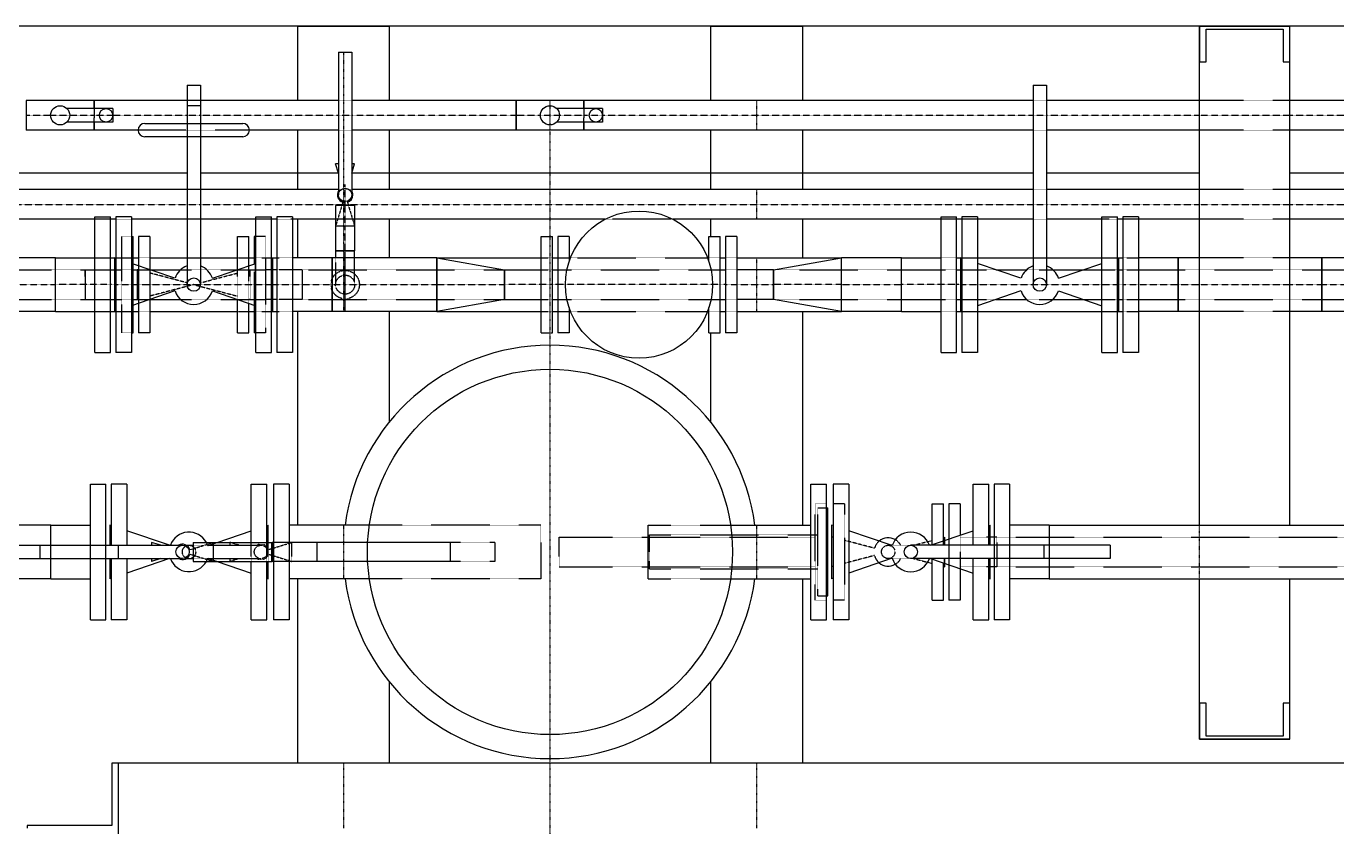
# Model space of a CAD drawing. Header units: millimetres. Extents: x -10011772 to -8149599, y 2847708 to 3434448.
# Drawn here: x -9492801 to -9489858, y 3201066 to 3202863 of the extents above; entities that cross this region are included whole.
import ezdxf

# ---------------------------------------------------------------- set-up
doc = ezdxf.new("R2010")
doc.units = ezdxf.units.MM
for name, pattern in [('DASHDOT2', [0.5, 0.25, -0.125, 0, -0.125]), ('DIVIDE2', [0.625, 0.25, -0.125, 0, -0.125, 0, -0.125]), ('HIDDEN2', [0.1875, 0.125, -0.0625])]:
    doc.linetypes.add(name, pattern=pattern)
doc.layers.add('总平面底图', color=9, linetype='Continuous')

# ---------------------------------------------------------------- blocks, each defined once
blk = doc.blocks.new('总平面底图 爆炸危险区 LOCATION I')
at = {"layer": '总平面底图'}
blk.add_line((231314.9, 137707.7), (224314.9, 137707.7), dxfattribs=at)
at = {"layer": '总平面底图', "linetype": 'Continuous'}
for p, q in [((229644.1, 137707.7), (228295.7, 137707.7)), ((228631.3, 137707.7), (228631.3, 137624.4)), ((228631.3, 137707.7), (228734.4, 137707.7)), ((228734.4, 137707.7), (228734.4, 137624.4)), ((229095.3, 137707.7), (229095.3, 137624.4)), ((229095.3, 137707.7), (229198.4, 137707.7)), ((229198.4, 137707.7), (229198.4, 137624.4)), ((229644.1, 137707.7), (229644.1, 137667.6)), ((229745.7, 137707.7), (229644.1, 137707.7)), ((229644.1, 137147.9), (229644.1, 137707.7)), ((229644.1, 137707.7), (229745.7, 137707.7)), ((229651.6, 137704.5), (229738.2, 137704.5)), ((229651.6, 137667.6), (229651.6, 137704.5)), ((229738.2, 137704.5), (229738.2, 137667.6)), ((231314.9, 137707.7), (229745.7, 137707.7)), ((229745.7, 137667.6), (229745.7, 137707.7)), ((229745.7, 137147.9), (229745.7, 137707.7)), ((228677.4, 137678.4), (228684.9, 137678.4)), ((228677.4, 137678.4), (228677.4, 137518.4)), ((228684.9, 137678.4), (228692.4, 137678.4)), ((228692.4, 137678.4), (228692.4, 137518.4)), ((229644.1, 137667.6), (229651.6, 137667.6)), ((229738.2, 137667.6), (229745.7, 137667.6)), ((228507.4, 137641.6), (228514.9, 137641.6)), ((228507.4, 137641.6), (228507.4, 137417.7)), ((228514.9, 137641.6), (228522.4, 137641.6)), ((228522.4, 137641.6), (228522.4, 137417.7)), ((229457.4, 137641.6), (229464.9, 137641.6)), ((229457.4, 137641.6), (229457.4, 137417.7)), ((229464.9, 137641.6), (229472.4, 137641.6)), ((229472.4, 137641.6), (229472.4, 137417.7)), ((228326.8, 137624.4), (228326.8, 137607.7)), ((228403, 137624.4), (228326.8, 137624.4)), ((228403, 137624.4), (228403, 137615.2)), ((228403, 137615.2), (228403, 137624.4)), ((228507.4, 137624.4), (228403, 137624.4)), ((228677.4, 137624.4), (228522.4, 137624.4)), ((228876.8, 137624.4), (228692.4, 137624.4)), ((228876.8, 137591), (228876.8, 137624.4)), ((228876.8, 137624.4), (228876.8, 137607.7)), ((228953, 137624.4), (228876.8, 137624.4)), ((228953, 137615.2), (228953, 137624.4)), ((229457.4, 137624.4), (228953, 137624.4)), ((228953, 137624.4), (228953, 137615.2)), ((229644.1, 137624.4), (229472.4, 137624.4)), ((229914.9, 137624.4), (229745.7, 137624.4)), ((228423.9, 137615.2), (228372.5, 137615.2)), ((228423.9, 137615.2), (228423.9, 137607.7)), ((228973.9, 137615.2), (228922.5, 137615.2)), ((228973.9, 137615.2), (228973.9, 137607.7)), ((228326.8, 137607.7), (228326.8, 137591)), ((228423.9, 137600.2), (228372.5, 137600.2)), ((228403, 137600.2), (228403, 137591)), ((228403, 137591), (228403, 137600.2)), ((228423.9, 137607.7), (228423.9, 137600.2)), ((228459.9, 137598.6), (228507.4, 137598.6)), ((228522.4, 137598.6), (228569.9, 137598.6)), ((228876.8, 137607.7), (228876.8, 137591)), ((228973.9, 137600.2), (228922.5, 137600.2)), ((228953, 137591), (228953, 137600.2)), ((228953, 137600.2), (228953, 137591)), ((228973.9, 137607.7), (228973.9, 137600.2)), ((228403, 137591), (228326.8, 137591)), ((228452.4, 137591), (228403, 137591)), ((228507.4, 137583.6), (228459.9, 137583.6)), ((228569.9, 137583.6), (228522.4, 137583.6)), ((228677.4, 137591), (228577.4, 137591)), ((228631.3, 137591), (228631.3, 137524.4)), ((228876.8, 137591), (228692.4, 137591)), ((228734.4, 137591), (228734.4, 137524.4)), ((228953, 137591), (228876.8, 137591)), ((229457.4, 137591), (228953, 137591)), ((229095.3, 137591), (229095.3, 137524.4)), ((229198.4, 137591), (229198.4, 137524.4)), ((229644.1, 137591), (229472.4, 137591)), ((229914.9, 137591), (229745.7, 137591)), ((228677.4, 137553.2), (228674.2, 137553.2)), ((228677.4, 137542.9), (228674.2, 137553.2)), ((228695.5, 137553.2), (228692.4, 137553.2)), ((228692.4, 137542.9), (228695.5, 137553.2)), ((228507.4, 137542.6), (228295.7, 137542.6)), ((228677.4, 137542.6), (228522.4, 137542.6)), ((229457.4, 137542.6), (228692.4, 137542.6)), ((229644.1, 137542.6), (229472.4, 137542.6)), ((230284.1, 137542.6), (229745.7, 137542.6)), ((228507.4, 137524.4), (228295.7, 137524.4)), ((228677.4, 137524.4), (228522.4, 137524.4)), ((229457.4, 137524.4), (228692.4, 137524.4)), ((229644.1, 137524.4), (229472.4, 137524.4)), ((229914.9, 137524.4), (229745.7, 137524.4)), ((228695.5, 137506.6), (228674.2, 137506.6)), ((228674.2, 137506.6), (228674.2, 137455.8)), ((228682.3, 137510.1), (228681.3, 137506.6)), ((228687.4, 137510.1), (228688.5, 137506.6)), ((228695.5, 137506.6), (228695.5, 137455.8)), ((228404, 137417.7), (228404, 137493.9)), ((228404, 137493.9), (228421.5, 137493.9)), ((228421.5, 137417.7), (228421.5, 137493.9)), ((228427.5, 137493.9), (228427.5, 137417.7)), ((228445, 137493.9), (228427.5, 137493.9)), ((228445, 137493.9), (228445, 137417.7)), ((228584.7, 137417.7), (228584.7, 137493.9)), ((228584.7, 137493.9), (228602.3, 137493.9)), ((228602.3, 137417.7), (228602.3, 137493.9)), ((228608.2, 137493.9), (228608.2, 137417.7)), ((228625.8, 137493.9), (228608.2, 137493.9)), ((228625.8, 137493.9), (228625.8, 137417.7)), ((229354, 137417.7), (229354, 137493.9)), ((229354, 137493.9), (229371.5, 137493.9)), ((229371.5, 137417.7), (229371.5, 137493.9)), ((229377.5, 137493.9), (229377.5, 137417.7)), ((229395, 137493.9), (229377.5, 137493.9)), ((229395, 137493.9), (229395, 137417.7)), ((229534.7, 137417.7), (229534.7, 137493.9)), ((229534.7, 137493.9), (229552.3, 137493.9)), ((229552.3, 137417.7), (229552.3, 137493.9)), ((229558.2, 137493.9), (229558.2, 137417.7)), ((229575.8, 137493.9), (229558.2, 137493.9)), ((229575.8, 137493.9), (229575.8, 137417.7)), ((228404, 137491), (228295.7, 137491)), ((228427.5, 137491), (228421.5, 137491)), ((228507.4, 137491), (228445, 137491)), ((228584.7, 137491), (228522.4, 137491)), ((228608.2, 137491), (228602.3, 137491)), ((228674.2, 137491), (228625.8, 137491)), ((228631.3, 137491), (228631.3, 137447.9)), ((228674.2, 137483.6), (228695.5, 137483.6)), ((228976.9, 137491), (228695.5, 137491)), ((228734.4, 137491), (228734.4, 137447.9)), ((229354, 137491), (229052.8, 137491)), ((229095.3, 137491), (229095.3, 137471.7)), ((229198.4, 137491), (229198.4, 137447.9)), ((229377.5, 137491), (229371.5, 137491)), ((229457.4, 137491), (229395, 137491)), ((229534.7, 137491), (229472.4, 137491)), ((229558.2, 137491), (229552.3, 137491)), ((229644.1, 137491), (229575.8, 137491)), ((229914.9, 137491), (229745.7, 137491)), ((228445, 137471.7), (228446.9, 137471.7)), ((228446.9, 137440.8), (228446.9, 137471.7)), ((228452.9, 137471.7), (228452.9, 137438.7)), ((228465.7, 137471.7), (228452.9, 137471.7)), ((228465.7, 137471.7), (228465.7, 137434.4)), ((228564.1, 137434.4), (228564.1, 137471.7)), ((228564.1, 137471.7), (228576.9, 137471.7)), ((228576.9, 137438.7), (228576.9, 137471.7)), ((228582.8, 137471.7), (228582.8, 137440.8)), ((228584.7, 137471.7), (228582.8, 137471.7)), ((228905, 137417.7), (228905, 137471.7)), ((228905, 137471.7), (228917.7, 137471.7)), ((228917.7, 137417.7), (228917.7, 137471.7)), ((228923.7, 137471.7), (228923.7, 137417.7)), ((228936.4, 137471.7), (228923.7, 137471.7)), ((228936.4, 137471.7), (228936.4, 137443.5)), ((229093.3, 137443.5), (229093.3, 137471.7)), ((229093.3, 137471.7), (229106.1, 137471.7)), ((229106.1, 137417.7), (229106.1, 137471.7)), ((229112, 137471.7), (229112, 137417.7)), ((229124.8, 137471.7), (229112, 137471.7)), ((229124.8, 137471.7), (229124.8, 137417.7)), ((228359.6, 137447.9), (228141.1, 137447.9)), ((228359.6, 137387.6), (228359.6, 137447.9)), ((228359.6, 137417.7), (228359.6, 137447.9)), ((228359.6, 137447.9), (228404, 137447.9)), ((228421.5, 137447.9), (228427.5, 137447.9)), ((228426, 137447.9), (228426, 137387.6)), ((228427.5, 137447.4), (228426, 137447.9)), ((228446.9, 137447.9), (228452.9, 137447.9)), ((228465.7, 137447.9), (228507.4, 137447.9)), ((228522.4, 137447.9), (228564.1, 137447.9)), ((228576.9, 137447.9), (228582.8, 137447.9)), ((228602.3, 137447.9), (228608.2, 137447.9)), ((228602.3, 137447.4), (228603.8, 137447.9)), ((228603.8, 137417.7), (228603.8, 137447.9)), ((228670.2, 137447.9), (228625.8, 137447.9)), ((228670.2, 137417.7), (228670.2, 137447.9)), ((228684.9, 137447.9), (228670.2, 137447.9)), ((228670.2, 137447.9), (228670.2, 137417.7)), ((228674.2, 137455.8), (228684.9, 137455.8)), ((228674.2, 137455.8), (228674.2, 137447.9)), ((228695.5, 137455.8), (228674.2, 137455.8)), ((228684.9, 137455.8), (228695.5, 137455.8)), ((228684.9, 137417.7), (228684.9, 137447.9)), ((228684.9, 137417.7), (228684.9, 137447.9)), ((228787.7, 137447.9), (228684.9, 137447.9)), ((228695.5, 137447.9), (228695.5, 137455.8)), ((228787.7, 137447.9), (228787.7, 137417.7)), ((228787.7, 137447.9), (228863.9, 137434.4)), ((228787.7, 137417.7), (228787.7, 137447.9)), ((228787.7, 137447.9), (228905, 137447.9)), ((228917.7, 137447.9), (228923.7, 137447.9)), ((228936.4, 137447.9), (228938, 137447.9)), ((229091.7, 137447.9), (229093.3, 137447.9)), ((229106.1, 137447.9), (229112, 137447.9)), ((229124.8, 137447.9), (229242.1, 137447.9)), ((229165.9, 137434.4), (229242.1, 137447.9)), ((229242.1, 137417.7), (229242.1, 137447.9)), ((229242.1, 137417.7), (229242.1, 137447.9)), ((229309.6, 137447.9), (229242.1, 137447.9)), ((229309.6, 137417.7), (229309.6, 137447.9)), ((229309.6, 137447.9), (229354, 137447.9)), ((229309.6, 137417.7), (229309.6, 137447.9)), ((229371.5, 137447.9), (229377.5, 137447.9)), ((229376, 137447.9), (229376, 137387.6)), ((229377.5, 137447.4), (229376, 137447.9)), ((229395, 137447.9), (229457.4, 137447.9)), ((229472.4, 137447.9), (229534.7, 137447.9)), ((229552.3, 137447.4), (229553.8, 137447.9)), ((229552.3, 137447.9), (229558.2, 137447.9)), ((229553.8, 137417.7), (229553.8, 137447.9)), ((229620.2, 137447.9), (229575.8, 137447.9)), ((229620.2, 137417.7), (229620.2, 137447.9)), ((229644.1, 137447.9), (229620.2, 137447.9)), ((229620.2, 137447.9), (229620.2, 137417.7)), ((229781.7, 137447.9), (229745.7, 137447.9)), ((229781.7, 137447.9), (229781.7, 137447.9)), ((229781.7, 137417.7), (229781.7, 137447.9)), ((229781.7, 137447.9), (229781.7, 137387.6)), ((229908.7, 137447.9), (229781.7, 137447.9)), ((228421.5, 137434.4), (228426, 137434.4)), ((228493.8, 137424.9), (228445, 137441.4)), ((228535.9, 137424.9), (228584.7, 137441.4)), ((228608.2, 137434.4), (228603.8, 137434.4)), ((228863.9, 137434.4), (228863.9, 137417.7)), ((228863.9, 137417.7), (228863.9, 137434.4)), ((228863.9, 137434.4), (228905, 137434.4)), ((228917.7, 137434.4), (228923.7, 137434.4)), ((229106.1, 137434.4), (229112, 137434.4)), ((229165.9, 137434.4), (229124.8, 137434.4)), ((229165.9, 137434.4), (229165.9, 137417.7)), ((229165.9, 137417.7), (229165.9, 137434.4)), ((229371.5, 137434.4), (229376, 137434.4)), ((229443.8, 137424.9), (229395, 137441.4)), ((229415.7, 137434.4), (229450.2, 137434.4)), ((229479.5, 137434.4), (229514.1, 137434.4)), ((229485.9, 137424.9), (229534.7, 137441.4)), ((229553.8, 137434.4), (229558.2, 137434.4)), ((229781.7, 137434.4), (229781.7, 137434.4)), ((228359.6, 137387.6), (228359.6, 137417.7)), ((228404, 137341.5), (228404, 137417.7)), ((228421.5, 137341.5), (228421.5, 137417.7)), ((228427.5, 137417.7), (228427.5, 137341.5)), ((228445, 137417.7), (228445, 137341.5)), ((228584.7, 137341.5), (228584.7, 137417.7)), ((228602.3, 137341.5), (228602.3, 137417.7)), ((228603.8, 137387.6), (228603.8, 137417.7)), ((228608.2, 137417.7), (228608.2, 137341.5)), ((228625.8, 137417.7), (228625.8, 137341.5)), ((228670.2, 137387.6), (228670.2, 137417.7)), ((228670.2, 137417.7), (228670.2, 137387.6)), ((228684.9, 137387.6), (228684.9, 137417.7)), ((228684.9, 137387.6), (228684.9, 137417.7)), ((228787.7, 137417.7), (228787.7, 137387.6)), ((228787.7, 137387.6), (228787.7, 137417.7)), ((228863.9, 137417.7), (228863.9, 137401)), ((228863.9, 137401), (228863.9, 137417.7)), ((228905, 137363.7), (228905, 137417.7)), ((228917.7, 137363.7), (228917.7, 137417.7)), ((228923.7, 137417.7), (228923.7, 137363.7)), ((229106.1, 137363.7), (229106.1, 137417.7)), ((229112, 137417.7), (229112, 137363.7)), ((229124.8, 137417.7), (229124.8, 137363.7)), ((229165.9, 137417.7), (229165.9, 137401)), ((229165.9, 137401), (229165.9, 137417.7)), ((229242.1, 137387.6), (229242.1, 137417.7)), ((229242.1, 137387.6), (229242.1, 137417.7)), ((229309.6, 137387.6), (229309.6, 137417.7)), ((229309.6, 137387.6), (229309.6, 137417.7)), ((229354, 137341.5), (229354, 137417.7)), ((229371.5, 137341.5), (229371.5, 137417.7)), ((229377.5, 137417.7), (229377.5, 137341.5)), ((229395, 137417.7), (229395, 137341.5)), ((229534.7, 137341.5), (229534.7, 137417.7)), ((229552.3, 137341.5), (229552.3, 137417.7)), ((229553.8, 137387.6), (229553.8, 137417.7)), ((229558.2, 137417.7), (229558.2, 137341.5)), ((229575.8, 137417.7), (229575.8, 137341.5)), ((229620.2, 137387.6), (229620.2, 137417.7)), ((229620.2, 137417.7), (229620.2, 137387.6)), ((229781.7, 137387.6), (229781.7, 137417.7)), ((228493.8, 137410.6), (228445, 137394)), ((228535.9, 137410.6), (228584.7, 137394)), ((229443.8, 137410.6), (229395, 137394)), ((229485.9, 137410.6), (229534.7, 137394)), ((228421.5, 137401), (228426, 137401)), ((228446.9, 137363.7), (228446.9, 137394.7)), ((228452.9, 137396.7), (228452.9, 137363.7)), ((228465.7, 137401), (228465.7, 137363.7)), ((228564.1, 137363.7), (228564.1, 137401)), ((228576.9, 137363.7), (228576.9, 137396.7)), ((228582.8, 137394.7), (228582.8, 137363.7)), ((228608.2, 137401), (228603.8, 137401)), ((228863.9, 137401), (228787.7, 137387.6)), ((228863.9, 137401), (228905, 137401)), ((228917.7, 137401), (228923.7, 137401)), ((228936.4, 137392), (228936.4, 137363.7)), ((229093.3, 137363.7), (229093.3, 137392)), ((229106.1, 137401), (229112, 137401)), ((229165.9, 137401), (229124.8, 137401)), ((229242.1, 137387.6), (229165.9, 137401)), ((229371.5, 137401), (229376, 137401)), ((229415.7, 137401), (229450.2, 137401)), ((229479.5, 137401), (229514.1, 137401)), ((229553.8, 137401), (229558.2, 137401)), ((229781.7, 137401), (229781.7, 137401)), ((228359.6, 137387.6), (228141.1, 137387.6)), ((228359.6, 137387.6), (228404, 137387.6)), ((228421.5, 137387.6), (228427.5, 137387.6)), ((228427.5, 137388.1), (228426, 137387.6)), ((228446.9, 137387.6), (228452.9, 137387.6)), ((228465.7, 137387.6), (228564.1, 137387.6)), ((228576.9, 137387.6), (228582.8, 137387.6)), ((228602.3, 137388.1), (228603.8, 137387.6)), ((228602.3, 137387.6), (228608.2, 137387.6)), ((228670.2, 137387.6), (228625.8, 137387.6)), ((228631.3, 137387.6), (228631.3, 137147.9)), ((228684.9, 137387.6), (228670.2, 137387.6)), ((228787.7, 137387.6), (228684.9, 137387.6)), ((228734.4, 137387.6), (228734.4, 137263.5)), ((228787.7, 137387.6), (228905, 137387.6)), ((228917.7, 137387.6), (228923.7, 137387.6)), ((228936.4, 137387.6), (228938, 137387.6)), ((229091.7, 137387.6), (229093.3, 137387.6)), ((229106.1, 137387.6), (229112, 137387.6)), ((229124.8, 137387.6), (229242.1, 137387.6)), ((229198.4, 137387.6), (229198.4, 137147.9)), ((229309.6, 137387.6), (229242.1, 137387.6)), ((229309.6, 137387.6), (229354, 137387.6)), ((229371.5, 137387.6), (229377.5, 137387.6)), ((229377.5, 137388.1), (229376, 137387.6)), ((229395, 137387.6), (229534.7, 137387.6)), ((229552.3, 137388.1), (229553.8, 137387.6)), ((229552.3, 137387.6), (229558.2, 137387.6)), ((229620.2, 137387.6), (229575.8, 137387.6)), ((229644.1, 137387.6), (229620.2, 137387.6)), ((229781.7, 137387.6), (229745.7, 137387.6)), ((229781.7, 137387.6), (229781.7, 137387.6)), ((229908.7, 137387.6), (229781.7, 137387.6)), ((228445, 137363.7), (228446.9, 137363.7)), ((228465.7, 137363.7), (228452.9, 137363.7)), ((228564.1, 137363.7), (228576.9, 137363.7)), ((228584.7, 137363.7), (228582.8, 137363.7)), ((228905, 137363.7), (228917.7, 137363.7)), ((228936.4, 137363.7), (228923.7, 137363.7)), ((229093.3, 137363.7), (229106.1, 137363.7)), ((229095.3, 137363.7), (229095.3, 137263.6)), ((229124.8, 137363.7), (229112, 137363.7)), ((228404, 137341.5), (228421.5, 137341.5)), ((228445, 137341.5), (228427.5, 137341.5)), ((228584.7, 137341.5), (228602.3, 137341.5)), ((228625.8, 137341.5), (228608.2, 137341.5)), ((229354, 137341.5), (229371.5, 137341.5)), ((229395, 137341.5), (229377.5, 137341.5)), ((229534.7, 137341.5), (229552.3, 137341.5)), ((229575.8, 137341.5), (229558.2, 137341.5)), ((228398.8, 137125.2), (228398.8, 137193.9)), ((228398.8, 137193.9), (228416.3, 137193.9)), ((228416.3, 137125.2), (228416.3, 137193.9)), ((228422.3, 137193.9), (228422.3, 137125.2)), ((228439.8, 137193.9), (228422.3, 137193.9)), ((228439.8, 137193.9), (228439.8, 137125.2)), ((228579.5, 137128.4), (228579.5, 137193.9)), ((228579.5, 137193.9), (228597, 137193.9)), ((228597, 137128.4), (228597, 137193.9)), ((228604.5, 137193.9), (228604.5, 137128.4)), ((228622, 137193.9), (228604.5, 137193.9)), ((228604.5, 137193.9), (228604.5, 137128.4)), ((228622, 137193.9), (228604.5, 137193.9)), ((228622, 137193.9), (228622, 137128.4)), ((228622, 137193.9), (228622, 137128.4)), ((229207.7, 137117.7), (229207.7, 137193.9)), ((229207.7, 137193.9), (229225.3, 137193.9)), ((229207.7, 137117.7), (229207.7, 137193.9)), ((229207.7, 137193.9), (229225.3, 137193.9)), ((229225.3, 137117.7), (229225.3, 137193.9)), ((229225.3, 137117.7), (229225.3, 137193.9)), ((229232.8, 137193.9), (229232.8, 137117.7)), ((229250.3, 137193.9), (229232.8, 137193.9)), ((229250.3, 137193.9), (229250.3, 137117.7)), ((229390, 137125.2), (229390, 137193.9)), ((229390, 137193.9), (229407.5, 137193.9)), ((229407.5, 137125.2), (229407.5, 137193.9)), ((229413.5, 137193.9), (229413.5, 137125.2)), ((229431, 137193.9), (229413.5, 137193.9)), ((229431, 137193.9), (229431, 137125.2)), ((229344, 137125.8), (229344, 137171.7)), ((229344, 137171.7), (229356.7, 137171.7)), ((229356.7, 137130.1), (229356.7, 137171.7)), ((229362.7, 137171.7), (229362.7, 137132.1)), ((229375.4, 137171.7), (229362.7, 137171.7)), ((229375.4, 137171.7), (229375.4, 137136.5)), ((229225.3, 137167), (229226.8, 137167)), ((229225.3, 137167), (229226.8, 137167)), ((229226.8, 137117.7), (229226.8, 137167)), ((229226.8, 137117.7), (229226.8, 137167)), ((228354.3, 137147.9), (228295.7, 137147.9)), ((228354.3, 137125.2), (228354.3, 137147.9)), ((228354.3, 137147.9), (228398.8, 137147.9)), ((228354.3, 137125.2), (228354.3, 137147.9)), ((228420.7, 137147.9), (228420.7, 137125.2)), ((228422.3, 137147.4), (228420.7, 137147.9)), ((228487.5, 137125.2), (228439.8, 137141.4)), ((228541.1, 137128.4), (228579.5, 137141.4)), ((228597, 137147.4), (228598.5, 137147.9)), ((228598.5, 137128.4), (228598.5, 137147.9)), ((228712.1, 137147.9), (228622, 137147.9)), ((228712.1, 137147.9), (228622, 137147.9)), ((229117.6, 137147.9), (229207.7, 137147.9)), ((229117.6, 137147.9), (229207.7, 137147.9)), ((229231.2, 137147.9), (229231.2, 137117.7)), ((229232.8, 137147.4), (229231.2, 137147.9)), ((229299.1, 137124.9), (229250.3, 137141.4)), ((229342.2, 137125.2), (229390, 137141.4)), ((229407.5, 137147.4), (229409, 137147.9)), ((229409, 137125.2), (229409, 137147.9)), ((229475.5, 137147.9), (229431, 137147.9)), ((229475.5, 137147.9), (229475.5, 137125.2)), ((229475.5, 137147.9), (229475.5, 137125.2)), ((229475.5, 137147.9), (229921.4, 137147.9)), ((228295.7, 137125.2), (228342.3, 137125.2)), ((228342.3, 137117.7), (228342.3, 137125.2)), ((228342.3, 137125.2), (228502.3, 137125.2)), ((228467.5, 137128.4), (228467.5, 137125.2)), ((228477.8, 137125.2), (228467.5, 137128.4)), ((228506.7, 137125.2), (228514.1, 137125.2)), ((228514.1, 137128.4), (228514.1, 137107)), ((228514.1, 137128.4), (228603, 137128.4)), ((228537.1, 137107), (228537.1, 137128.4)), ((228603, 137128.4), (228603, 137117.7)), ((228710.2, 137128.4), (228603, 137128.4)), ((228603, 137128.4), (228603, 137128.4)), ((228603, 137128.4), (228603, 137117.7)), ((228710.2, 137128.4), (228603, 137128.4)), ((228603, 137128.4), (228603, 137107)), ((228653, 137128.4), (228653, 137117.7)), ((228710.2, 137128.4), (228653, 137128.4)), ((228653, 137128.4), (228653, 137117.7)), ((228710.2, 137128.4), (228653, 137128.4)), ((229299.2, 137125.2), (229298, 137125.2)), ((229544, 137125.2), (229320.1, 137125.2)), ((229339.1, 137129.4), (229344, 137130.7)), ((229356.7, 137134), (229358.2, 137134.4)), ((229358.2, 137130.6), (229358.2, 137134.4)), ((229413.5, 137134.4), (229409, 137134.4)), ((229544, 137125.2), (229544, 137117.7)), ((228295.7, 137110.2), (228342.3, 137110.2)), ((228342.3, 137110.2), (228342.3, 137117.7)), ((228342.3, 137110.2), (228502.3, 137110.2)), ((228354.3, 137087.6), (228354.3, 137110.2)), ((228354.3, 137087.6), (228354.3, 137110.2)), ((228398.8, 137041.5), (228398.8, 137110.2)), ((228416.3, 137041.5), (228416.3, 137110.2)), ((228420.7, 137110.2), (228420.7, 137087.6)), ((228422.3, 137110.2), (228422.3, 137041.5)), ((228439.8, 137110.2), (228439.8, 137041.5)), ((228487.5, 137110.2), (228439.8, 137094)), ((228467.5, 137110.2), (228467.5, 137107)), ((228477.8, 137110.2), (228467.5, 137107)), ((228506.7, 137110.2), (228514.1, 137110.2)), ((228510.6, 137120.3), (228514.1, 137121.3)), ((228510.6, 137115.2), (228514.1, 137114.1)), ((228603, 137117.7), (228603, 137107)), ((228603, 137117.7), (228603, 137107)), ((228653, 137117.7), (228653, 137107)), ((228653, 137117.7), (228653, 137107)), ((229207.7, 137041.5), (229207.7, 137117.7)), ((229207.7, 137041.5), (229207.7, 137117.7)), ((229225.3, 137041.5), (229225.3, 137117.7)), ((229225.3, 137041.5), (229225.3, 137117.7)), ((229226.8, 137068.4), (229226.8, 137117.7)), ((229226.8, 137068.4), (229226.8, 137117.7)), ((229231.2, 137117.7), (229231.2, 137087.6)), ((229232.8, 137117.7), (229232.8, 137041.5)), ((229250.3, 137117.7), (229250.3, 137041.5)), ((229299.1, 137110.6), (229250.3, 137094)), ((229299.2, 137110.2), (229298, 137110.2)), ((229544, 137110.2), (229320.1, 137110.2)), ((229342.2, 137110.2), (229390, 137094)), ((229344, 137063.7), (229344, 137109.6)), ((229390, 137041.5), (229390, 137110.2)), ((229407.5, 137041.5), (229407.5, 137110.2)), ((229409, 137087.6), (229409, 137110.2)), ((229413.5, 137110.2), (229413.5, 137041.5)), ((229431, 137110.2), (229431, 137041.5)), ((229475.5, 137110.2), (229475.5, 137087.6)), ((229475.5, 137110.2), (229475.5, 137087.6)), ((229544, 137117.7), (229544, 137110.2)), ((228514.1, 137107), (228603, 137107)), ((228541.1, 137107), (228579.5, 137094)), ((228579.5, 137041.5), (228579.5, 137107)), ((228597, 137041.5), (228597, 137107)), ((228598.5, 137087.6), (228598.5, 137107)), ((228710.2, 137107), (228603, 137107)), ((228603, 137107), (228603, 137107)), ((228710.2, 137107), (228603, 137107)), ((228604.5, 137107), (228604.5, 137041.5)), ((228604.5, 137107), (228604.5, 137041.5)), ((228622, 137107), (228622, 137041.5)), ((228622, 137107), (228622, 137041.5)), ((228710.2, 137107), (228653, 137107)), ((228710.2, 137107), (228653, 137107)), ((229339.1, 137106.1), (229344, 137104.8)), ((229356.7, 137063.7), (229356.7, 137105.3)), ((229356.7, 137101.4), (229358.2, 137101)), ((229358.2, 137101), (229358.2, 137104.8)), ((229362.7, 137103.3), (229362.7, 137063.7)), ((229375.4, 137098.9), (229375.4, 137063.7)), ((229413.5, 137101), (229409, 137101)), ((228354.3, 137087.6), (228295.7, 137087.6)), ((228354.3, 137087.6), (228398.8, 137087.6)), ((228422.3, 137088.1), (228420.7, 137087.6)), ((228597, 137088.1), (228598.5, 137087.6)), ((228712.1, 137087.6), (228622, 137087.6)), ((228712.1, 137087.6), (228622, 137087.6)), ((228631.3, 137087.6), (228631.3, 136880.7)), ((229117.6, 137087.6), (229207.7, 137087.6)), ((229117.6, 137087.6), (229207.7, 137087.6)), ((229198.4, 137087.6), (229198.4, 136880.7)), ((229232.8, 137088.1), (229231.2, 137087.6)), ((229407.5, 137088.1), (229409, 137087.6)), ((229475.5, 137087.6), (229431, 137087.6)), ((229475.5, 137087.6), (229921.4, 137087.6)), ((229644.1, 136907.7), (229644.1, 137087.6)), ((229745.7, 136907.7), (229745.7, 137087.6)), ((229225.3, 137068.4), (229226.8, 137068.4)), ((229225.3, 137068.4), (229226.8, 137068.4)), ((229344, 137063.7), (229356.7, 137063.7)), ((229375.4, 137063.7), (229362.7, 137063.7)), ((228398.8, 137041.5), (228416.3, 137041.5)), ((228439.8, 137041.5), (228422.3, 137041.5)), ((228579.5, 137041.5), (228597, 137041.5)), ((228622, 137041.5), (228604.5, 137041.5)), ((228622, 137041.5), (228604.5, 137041.5)), ((229207.7, 137041.5), (229225.3, 137041.5)), ((229207.7, 137041.5), (229225.3, 137041.5)), ((229250.3, 137041.5), (229232.8, 137041.5)), ((229390, 137041.5), (229407.5, 137041.5)), ((229431, 137041.5), (229413.5, 137041.5)), ((228734.4, 136971.9), (228734.4, 136880.7)), ((229095.3, 136971.8), (229095.3, 136880.7)), ((229644.1, 136947.8), (229644.1, 136907.7)), ((229651.6, 136947.8), (229644.1, 136947.8)), ((229651.6, 136910.9), (229651.6, 136947.8)), ((229738.2, 136947.8), (229738.2, 136910.9)), ((229745.7, 136947.8), (229738.2, 136947.8)), ((229745.7, 136907.7), (229745.7, 136947.8)), ((229745.7, 136907.7), (229644.1, 136907.7)), ((229644.1, 136907.7), (229745.7, 136907.7)), ((229738.2, 136910.9), (229651.6, 136910.9)), ((228423.1, 136880.7), (228423.1, 136810.8)), ((228430.3, 136880.7), (228423.1, 136880.7)), ((228430.3, 136734.7), (228430.3, 136880.7)), ((230076, 136880.7), (228430.3, 136880.7)), ((228423.1, 136810.8), (228327.7, 136810.8)), ((228327.7, 136810.8), (228327.7, 136807.7))]:
    blk.add_line(p, q, dxfattribs=at)
at = {"layer": '总平面底图', "linetype": 'DASHDOT2'}
for p, q in [((228682.9, 137678.4), (228682.9, 137387.6)), ((228914.9, 137624.4), (228914.9, 137591)), ((229146.9, 137624.4), (229146.9, 137591)), ((228914.9, 137591), (228914.9, 137524.4)), ((228914.9, 137524.4), (228914.9, 137491)), ((229146.9, 137524.4), (229146.9, 137491)), ((228914.9, 137491), (228914.9, 137471.7)), ((228914.9, 137471.7), (228914.9, 137363.7)), ((229146.9, 137447.9), (229146.9, 137387.6)), ((228914.9, 137363.7), (228914.9, 137322.7)), ((228914.9, 137322.7), (228914.9, 136912.7)), ((228682.9, 137147.9), (228682.9, 137087.6)), ((229146.9, 137147.9), (229146.9, 137087.6)), ((229644.1, 137087.6), (229644.1, 137147.9)), ((228914.9, 136912.7), (228914.9, 136880.7)), ((228682.9, 136880.7), (228682.9, 136807.7)), ((228914.9, 136880.7), (228914.9, 136654.8)), ((229146.9, 136880.7), (229146.9, 136807.7))]:
    blk.add_line(p, q, dxfattribs=at)
at = {"layer": '总平面底图', "linetype": 'HIDDEN2'}
for p, q in [((228522.4, 137624.4), (228507.4, 137624.4)), ((228692.4, 137624.4), (228677.4, 137624.4)), ((229472.4, 137624.4), (229457.4, 137624.4)), ((229745.7, 137624.4), (229644.1, 137624.4)), ((228403, 137615.2), (228403, 137607.7)), ((228403, 137600.2), (228403, 137615.2)), ((228507.4, 137618.7), (228522.4, 137618.7)), ((228953, 137600.2), (228953, 137615.2)), ((228953, 137615.2), (228953, 137607.7)), ((228403, 137607.7), (228403, 137600.2)), ((228507.4, 137598.6), (228522.4, 137598.6)), ((228953, 137607.7), (228953, 137600.2)), ((228577.4, 137591), (228452.4, 137591)), ((228522.4, 137583.6), (228507.4, 137583.6)), ((228692.4, 137591), (228677.4, 137591)), ((229472.4, 137591), (229457.4, 137591)), ((229745.7, 137591), (229644.1, 137591)), ((228522.4, 137524.4), (228507.4, 137524.4)), ((228692.4, 137524.4), (228677.4, 137524.4)), ((229472.4, 137524.4), (229457.4, 137524.4)), ((229745.7, 137524.4), (229644.1, 137524.4)), ((228681.3, 137506.6), (228674.2, 137483.6)), ((228688.5, 137506.6), (228695.5, 137483.6)), ((228421.5, 137491), (228404, 137491)), ((228445, 137491), (228427.5, 137491)), ((228522.4, 137491), (228507.4, 137491)), ((228602.3, 137491), (228584.7, 137491)), ((228625.8, 137491), (228608.2, 137491)), ((228695.5, 137491), (228674.2, 137491)), ((229052.8, 137491), (228976.9, 137491)), ((229371.5, 137491), (229354, 137491)), ((229395, 137491), (229377.5, 137491)), ((229472.4, 137491), (229457.4, 137491)), ((229552.3, 137491), (229534.7, 137491)), ((229575.8, 137491), (229558.2, 137491)), ((229745.7, 137491), (229644.1, 137491)), ((228434.2, 137363.7), (228434.2, 137471.7)), ((228434.2, 137471.7), (228445, 137471.7)), ((228595.6, 137471.7), (228584.7, 137471.7)), ((228595.6, 137471.7), (228595.6, 137363.7)), ((228404, 137447.9), (228421.5, 137447.9)), ((228427.5, 137447.9), (228446.9, 137447.9)), ((228452.9, 137447.9), (228465.7, 137447.9)), ((228507.4, 137447.9), (228522.4, 137447.9)), ((228564.1, 137447.9), (228576.9, 137447.9)), ((228582.8, 137447.9), (228602.3, 137447.9)), ((228608.2, 137447.9), (228625.8, 137447.9)), ((228674.2, 137447.9), (228674.2, 137417.7)), ((228695.5, 137417.7), (228695.5, 137447.9)), ((228905, 137447.9), (228917.7, 137447.9)), ((228923.7, 137447.9), (228936.4, 137447.9)), ((228938, 137447.9), (229091.7, 137447.9)), ((229093.3, 137447.9), (229106.1, 137447.9)), ((229112, 137447.9), (229124.8, 137447.9)), ((229354, 137447.9), (229371.5, 137447.9)), ((229377.5, 137447.9), (229395, 137447.9)), ((229457.4, 137447.9), (229472.4, 137447.9)), ((229534.7, 137447.9), (229552.3, 137447.9)), ((229558.2, 137447.9), (229575.8, 137447.9)), ((229745.7, 137447.9), (229644.1, 137447.9)), ((228103, 137434.4), (228393.1, 137434.4)), ((228393.1, 137401), (228393.1, 137434.4)), ((228393.1, 137434.4), (228421.5, 137434.4)), ((228393.1, 137434.4), (228393.1, 137417.7)), ((228426, 137434.4), (228434.2, 137434.4)), ((228434.2, 137434.4), (228595.6, 137434.4)), ((228446.9, 137394.7), (228446.9, 137440.8)), ((228451.4, 137434.4), (228451.4, 137401)), ((228452.9, 137434), (228451.4, 137434.4)), ((228452.9, 137438.7), (228452.9, 137396.7)), ((228465.7, 137434.4), (228465.7, 137401)), ((228564.1, 137401), (228564.1, 137434.4)), ((228576.9, 137396.7), (228576.9, 137438.7)), ((228576.9, 137434), (228578.4, 137434.4)), ((228578.4, 137401), (228578.4, 137434.4)), ((228582.8, 137440.8), (228582.8, 137394.7)), ((228603.8, 137434.4), (228595.6, 137434.4)), ((228636.7, 137434.4), (228608.2, 137434.4)), ((228636.7, 137434.4), (228636.7, 137401)), ((228636.7, 137434.4), (228636.7, 137417.7)), ((228636.7, 137434.4), (228863.9, 137434.4)), ((228905, 137434.4), (228917.7, 137434.4)), ((228923.7, 137434.4), (229106.1, 137434.4)), ((229112, 137434.4), (229124.8, 137434.4)), ((229165.9, 137434.4), (229371.5, 137434.4)), ((229376, 137434.4), (229415.7, 137434.4)), ((229450.2, 137434.4), (229479.5, 137434.4)), ((229514.1, 137434.4), (229553.8, 137434.4)), ((229558.2, 137434.4), (229781.7, 137434.4)), ((229781.7, 137434.4), (229807.1, 137434.4)), ((228393.1, 137417.7), (228393.1, 137401)), ((228507.4, 137419.7), (228465.7, 137430.7)), ((228514.9, 137417.7), (228465.7, 137404.8)), ((228514.9, 137417.7), (228564.1, 137404.8)), ((228522.4, 137419.7), (228564.1, 137430.7)), ((228636.7, 137417.7), (228636.7, 137401)), ((228103, 137401), (228393.1, 137401)), ((228393.1, 137401), (228421.5, 137401)), ((228426, 137401), (228434.2, 137401)), ((228434.2, 137401), (228595.6, 137401)), ((228452.9, 137401.4), (228451.4, 137401)), ((228576.9, 137401.4), (228578.4, 137401)), ((228603.8, 137401), (228595.6, 137401)), ((228636.7, 137401), (228608.2, 137401)), ((228636.7, 137401), (228863.9, 137401)), ((228905, 137401), (228917.7, 137401)), ((228923.7, 137401), (229106.1, 137401)), ((229112, 137401), (229124.8, 137401)), ((229165.9, 137401), (229371.5, 137401)), ((229376, 137401), (229415.7, 137401)), ((229450.2, 137401), (229479.5, 137401)), ((229514.1, 137401), (229553.8, 137401)), ((229558.2, 137401), (229781.7, 137401)), ((229781.7, 137401), (229807.1, 137401)), ((228404, 137387.6), (228421.5, 137387.6)), ((228427.5, 137387.6), (228446.9, 137387.6)), ((228452.9, 137387.6), (228465.7, 137387.6)), ((228564.1, 137387.6), (228576.9, 137387.6)), ((228582.8, 137387.6), (228602.3, 137387.6)), ((228608.2, 137387.6), (228625.8, 137387.6)), ((228905, 137387.6), (228917.7, 137387.6)), ((228923.7, 137387.6), (228936.4, 137387.6)), ((228938, 137387.6), (229091.7, 137387.6)), ((229093.3, 137387.6), (229106.1, 137387.6)), ((229112, 137387.6), (229124.8, 137387.6)), ((229354, 137387.6), (229371.5, 137387.6)), ((229377.5, 137387.6), (229395, 137387.6)), ((229534.7, 137387.6), (229552.3, 137387.6)), ((229558.2, 137387.6), (229575.8, 137387.6)), ((229745.7, 137387.6), (229644.1, 137387.6)), ((228434.2, 137363.7), (228445, 137363.7)), ((228595.6, 137363.7), (228584.7, 137363.7)), ((229212.5, 137117.7), (229212.5, 137171.7)), ((229212.5, 137171.7), (229225.3, 137171.7)), ((229245.5, 137171.7), (229232.8, 137171.7)), ((229245.5, 137171.7), (229245.5, 137117.7)), ((229215.6, 137117.7), (229215.6, 137167)), ((229215.6, 137167), (229225.3, 137167)), ((228904.5, 137147.9), (228712.1, 137147.9)), ((228904.5, 137147.9), (228904.5, 137117.7)), ((229025.3, 137117.7), (229025.3, 137147.9)), ((229025.3, 137147.9), (229117.6, 137147.9)), ((228354.3, 137117.7), (228354.3, 137125.2)), ((228354.3, 137117.7), (228354.3, 137125.2)), ((228398.8, 137117.7), (228398.8, 137125.2)), ((228416.3, 137117.7), (228416.3, 137125.2)), ((228430.4, 137117.7), (228430.4, 137125.2)), ((228502.3, 137125.2), (228506.7, 137125.2)), ((228514.1, 137121.3), (228537.1, 137128.4)), ((228514.1, 137125.2), (228590.4, 137125.2)), ((228530.7, 137124.9), (228541.1, 137128.4)), ((228555.6, 137128.4), (228555.6, 137125.2)), ((228565.9, 137125.2), (228555.6, 137128.4)), ((228579.5, 137117.7), (228579.5, 137128.4)), ((228597, 137117.7), (228597, 137128.4)), ((228598.5, 137117.7), (228598.5, 137128.4)), ((228598.7, 137120.3), (228625.2, 137128.4)), ((228602.2, 137128.4), (228602.2, 137107)), ((228604.5, 137128.4), (228604.5, 137117.7)), ((228622, 137128.4), (228622, 137117.7)), ((228625.2, 137107), (228625.2, 137128.4)), ((228653, 137128.4), (228653, 137107)), ((228803, 137128.4), (228710.2, 137128.4)), ((228853, 137128.4), (228710.2, 137128.4)), ((228803, 137128.4), (228803, 137117.7)), ((228853, 137128.4), (228853, 137117.7)), ((228925.3, 137117.7), (228925.3, 137134.4)), ((228925.3, 137134.4), (229212.5, 137134.4)), ((229026.8, 137117.7), (229026.8, 137136.8)), ((229026.8, 137136.8), (229215.6, 137136.8)), ((229232.8, 137134), (229231.2, 137134.4)), ((229279.4, 137121.8), (229245.5, 137130.7)), ((229298, 137125.2), (229294.7, 137125.2)), ((229320.1, 137125.2), (229299.2, 137125.2)), ((229323.2, 137125.2), (229339.1, 137129.4)), ((229344, 137125.2), (229344, 137125.8)), ((229356.7, 137125.2), (229356.7, 137130.1)), ((229358.2, 137125.2), (229358.2, 137130.6)), ((229362.7, 137132.1), (229362.7, 137117.7)), ((229375.4, 137136.5), (229375.4, 137117.7)), ((229409, 137134.4), (229375.4, 137134.4)), ((229416.5, 137134.4), (229413.5, 137134.4)), ((229413.5, 137125.2), (229413.5, 137117.7)), ((229416.5, 137134.4), (229416.5, 137117.7)), ((229416.5, 137134.4), (229942.3, 137134.4)), ((229416.5, 137134.4), (229416.5, 137117.7)), ((229431, 137125.2), (229431, 137117.7)), ((229469.4, 137125.2), (229469.4, 137117.7)), ((229475.5, 137125.2), (229475.5, 137117.7)), ((229475.5, 137125.2), (229475.5, 137117.7)), ((228354.3, 137110.2), (228354.3, 137117.7)), ((228354.3, 137110.2), (228354.3, 137117.7)), ((228398.8, 137110.2), (228398.8, 137117.7)), ((228416.3, 137110.2), (228416.3, 137117.7)), ((228430.4, 137110.2), (228430.4, 137117.7)), ((228502.3, 137110.2), (228506.7, 137110.2)), ((228514.1, 137114.1), (228537.1, 137107)), ((228514.1, 137110.2), (228590.4, 137110.2)), ((228530.7, 137110.6), (228541.1, 137107)), ((228555.6, 137110.2), (228555.6, 137107)), ((228565.9, 137110.2), (228555.6, 137107)), ((228579.5, 137107), (228579.5, 137117.7)), ((228597, 137107), (228597, 137117.7)), ((228598.5, 137107), (228598.5, 137117.7)), ((228598.7, 137115.2), (228625.2, 137107)), ((228604.5, 137117.7), (228604.5, 137107)), ((228622, 137117.7), (228622, 137107)), ((228803, 137117.7), (228803, 137107)), ((228853, 137117.7), (228853, 137107)), ((228904.5, 137117.7), (228904.5, 137087.6)), ((228925.3, 137101), (228925.3, 137117.7)), ((229025.3, 137087.6), (229025.3, 137117.7)), ((229026.8, 137098.7), (229026.8, 137117.7)), ((229212.5, 137063.7), (229212.5, 137117.7)), ((229215.6, 137068.4), (229215.6, 137117.7)), ((229245.5, 137117.7), (229245.5, 137063.7)), ((229279.4, 137113.7), (229245.5, 137104.8)), ((229298, 137110.2), (229294.7, 137110.2)), ((229320.1, 137110.2), (229299.2, 137110.2)), ((229323.2, 137110.2), (229339.1, 137106.1)), ((229344, 137109.6), (229344, 137110.2)), ((229356.7, 137105.3), (229356.7, 137110.2)), ((229358.2, 137104.8), (229358.2, 137110.2)), ((229362.7, 137117.7), (229362.7, 137103.3)), ((229375.4, 137117.7), (229375.4, 137098.9)), ((229413.5, 137117.7), (229413.5, 137110.2)), ((229416.5, 137117.7), (229416.5, 137101)), ((229416.5, 137117.7), (229416.5, 137101)), ((229431, 137117.7), (229431, 137110.2)), ((229469.4, 137117.7), (229469.4, 137110.2)), ((229475.5, 137117.7), (229475.5, 137110.2)), ((229475.5, 137117.7), (229475.5, 137110.2)), ((228803, 137107), (228710.2, 137107)), ((228853, 137107), (228710.2, 137107)), ((228925.3, 137101), (229212.5, 137101)), ((229026.8, 137098.7), (229215.6, 137098.7)), ((229232.8, 137101.4), (229231.2, 137101)), ((229409, 137101), (229375.4, 137101)), ((229416.5, 137101), (229413.5, 137101)), ((229416.5, 137101), (229942.3, 137101)), ((228904.5, 137087.6), (228712.1, 137087.6)), ((229025.3, 137087.6), (229117.6, 137087.6)), ((229215.6, 137068.4), (229225.3, 137068.4)), ((229212.5, 137063.7), (229225.3, 137063.7)), ((229245.5, 137063.7), (229232.8, 137063.7))]:
    blk.add_line(p, q, dxfattribs=at)
at = {"layer": '总平面底图', "linetype": 'DIVIDE2'}
for p, q in [((228326.8, 137607.7), (228326.8, 137607.7)), ((228326.8, 137607.7), (228354.2, 137607.7)), ((228354.2, 137607.7), (228403, 137607.7)), ((228403, 137607.7), (228403, 137607.7)), ((228403, 137607.7), (228403, 137607.7)), ((228403, 137607.7), (228423.9, 137607.7)), ((228423.9, 137607.7), (228507.4, 137607.7)), ((228507.4, 137607.7), (228522.4, 137607.7)), ((228522.4, 137607.7), (228677.4, 137607.7)), ((228677.4, 137607.7), (228692.4, 137607.7)), ((228692.4, 137607.7), (228876.8, 137607.7)), ((228876.8, 137607.7), (228876.8, 137607.7)), ((228876.8, 137607.7), (228904.2, 137607.7)), ((228904.2, 137607.7), (228953, 137607.7)), ((228953, 137607.7), (228973.9, 137607.7)), ((228953, 137607.7), (228953, 137607.7)), ((228953, 137607.7), (228953, 137607.7)), ((228973.9, 137607.7), (229457.4, 137607.7)), ((229457.4, 137607.7), (229472.4, 137607.7)), ((229472.4, 137607.7), (229644.1, 137607.7)), ((229644.1, 137607.7), (229745.7, 137607.7)), ((229745.7, 137607.7), (229914.9, 137607.7)), ((228684.9, 137506.6), (228684.9, 137530.2)), ((228295.7, 137507.7), (228507.4, 137507.7)), ((228507.4, 137507.7), (228522.4, 137507.7)), ((228522.4, 137507.7), (228681.6, 137507.7)), ((228681.6, 137507.7), (228688.2, 137507.7)), ((228684.9, 137483.6), (228684.9, 137506.6)), ((228688.2, 137507.7), (229457.4, 137507.7)), ((229457.4, 137507.7), (229472.4, 137507.7)), ((229472.4, 137507.7), (229644.1, 137507.7)), ((229644.1, 137507.7), (229745.7, 137507.7)), ((229745.7, 137507.7), (229914.9, 137507.7)), ((228684.9, 137455.8), (228684.9, 137483.6)), ((228684.9, 137455.8), (228684.9, 137455.8)), ((228684.9, 137455.8), (228684.9, 137455.8)), ((228684.9, 137447.9), (228684.9, 137455.8)), ((228141.1, 137417.7), (228359.6, 137417.7)), ((228421.5, 137417.7), (228359.6, 137417.7)), ((228426, 137417.7), (228421.5, 137417.7)), ((228426, 137417.7), (228603.8, 137417.7)), ((228603.8, 137417.7), (228608.2, 137417.7)), ((228608.2, 137417.7), (228670.2, 137417.7)), ((228670.2, 137417.7), (228684.9, 137417.7)), ((228684.9, 137417.7), (228787.7, 137417.7)), ((228684.9, 137417.7), (228684.9, 137417.7)), ((228684.9, 137417.7), (228684.9, 137417.7)), ((228787.7, 137417.7), (228863.9, 137417.7)), ((228917.7, 137417.7), (228863.9, 137417.7)), ((228923.7, 137417.7), (228917.7, 137417.7)), ((229106.1, 137417.7), (228923.7, 137417.7)), ((229112, 137417.7), (229106.1, 137417.7)), ((229112, 137417.7), (229165.9, 137417.7)), ((229242.1, 137417.7), (229165.9, 137417.7)), ((229242.1, 137417.7), (229309.6, 137417.7)), ((229371.5, 137417.7), (229309.6, 137417.7)), ((229376, 137417.7), (229371.5, 137417.7)), ((229376, 137417.7), (229553.8, 137417.7)), ((229558.2, 137417.7), (229553.8, 137417.7)), ((229558.2, 137417.7), (229620.2, 137417.7)), ((229620.2, 137417.7), (229644.1, 137417.7)), ((229644.1, 137417.7), (229745.7, 137417.7)), ((229745.7, 137417.7), (229781.7, 137417.7)), ((229781.7, 137417.7), (229781.7, 137417.7)), ((229781.7, 137417.7), (229908.7, 137417.7))]:
    blk.add_line(p, q, dxfattribs=at)
at = {"layer": '总平面底图', "linetype": 'Continuous'}
for centre, radius in [((228364.9, 137607.7), 10.7), ((228416.4, 137607.7), 7.5), ((228914.9, 137607.7), 10.7), ((228966.4, 137607.7), 7.5), ((228684.9, 137518.4), 7.5), ((229014.9, 137417.7), 82.6), ((228514.9, 137417.7), 7.5), ((229464.9, 137417.7), 7.5), ((228914.9, 137117.7), 205), ((228914.9, 137117.7), 205), ((228502.3, 137117.7), 7.5), ((229320.1, 137117.7), 7.5)]:
    blk.add_circle(centre, radius, dxfattribs=at)
at = {"layer": '总平面底图', "linetype": 'HIDDEN2'}
for centre, radius in [((228684.9, 137417.7), 16), ((228684.9, 137417.7), 10.7), ((228509.6, 137117.7), 7.5), ((228590.4, 137117.7), 7.5), ((229294.7, 137117.7), 7.5)]:
    blk.add_circle(centre, radius, dxfattribs=at)
at = {"layer": '总平面底图', "linetype": 'Continuous'}
for centre, radius, start, end in [((228459.9, 137591.1), 7.5, 90, 270), ((228569.9, 137591.1), 7.5, 270, 90), ((228684.9, 137518.4), 8.7, 149.5553, 252.9561), ((228684.9, 137518.4), 8.7, 0, 30.4447), ((228684.9, 137518.4), 8.7, 287.0439, 0), ((228514.9, 137417.7), 22.2, 109.7221, 161.2587), ((228514.9, 137417.7), 22.2, 18.7413, 70.2779), ((229464.9, 137417.7), 22.2, 109.7221, 161.2587), ((229464.9, 137417.7), 22.2, 18.7413, 70.2779), ((228514.9, 137417.7), 22.2, 198.7413, 341.2587), ((229464.9, 137417.7), 22.2, 198.7413, 341.2587), ((228914.9, 137117.7), 232, 7.4702, 172.5298), ((228914.9, 137117.7), 232, 7.4702, 172.5298), ((228509.6, 137117.7), 22.2, 28.6854, 160.2779), ((229320.1, 137117.7), 22.2, 19.7221, 161.2587), ((228502.3, 137117.7), 8.7, 17.0439, 120.4447), ((229294.7, 137117.7), 15.9, 60, 130.3231), ((228509.6, 137117.7), 22.2, 199.7221, 331.3146), ((228502.3, 137117.7), 8.7, 239.5553, 342.9561), ((229320.1, 137117.7), 22.2, 198.7413, 340.2779), ((229294.7, 137117.7), 15.9, 229.6769, 300), ((228914.9, 137117.7), 232, 187.4702, 352.5298), ((228914.9, 137117.7), 232, 187.4702, 352.5298)]:
    blk.add_arc(centre, radius, start, end, dxfattribs=at)
at = {"layer": '总平面底图', "linetype": 'HIDDEN2'}
for centre, radius, start, end in [((228509.6, 137117.7), 22.2, 18.7413, 28.6854), ((228590.4, 137117.7), 8.7, 17.0439, 120.4447), ((229294.7, 137117.7), 15.9, 130.3231, 165.2649), ((229294.7, 137117.7), 15.9, 28.1929, 60), ((228509.6, 137117.7), 22.2, 331.3146, 341.2587), ((228590.4, 137117.7), 8.7, 239.5553, 342.9561), ((229294.7, 137117.7), 15.9, 194.7351, 229.6769), ((229294.7, 137117.7), 15.9, 300, 331.8071)]:
    blk.add_arc(centre, radius, start, end, dxfattribs=at)

msp = doc.modelspace()

# ---------------------------------------------------------------- block references
at = {"layer": '总平面底图', "xscale": 2, "yscale": 2, "zscale": 2}
msp.add_blockref('总平面底图 爆炸危险区 LOCATION I', (-9949454.3, 2927447.9), dxfattribs=at)

doc.saveas('drawing.dxf')
